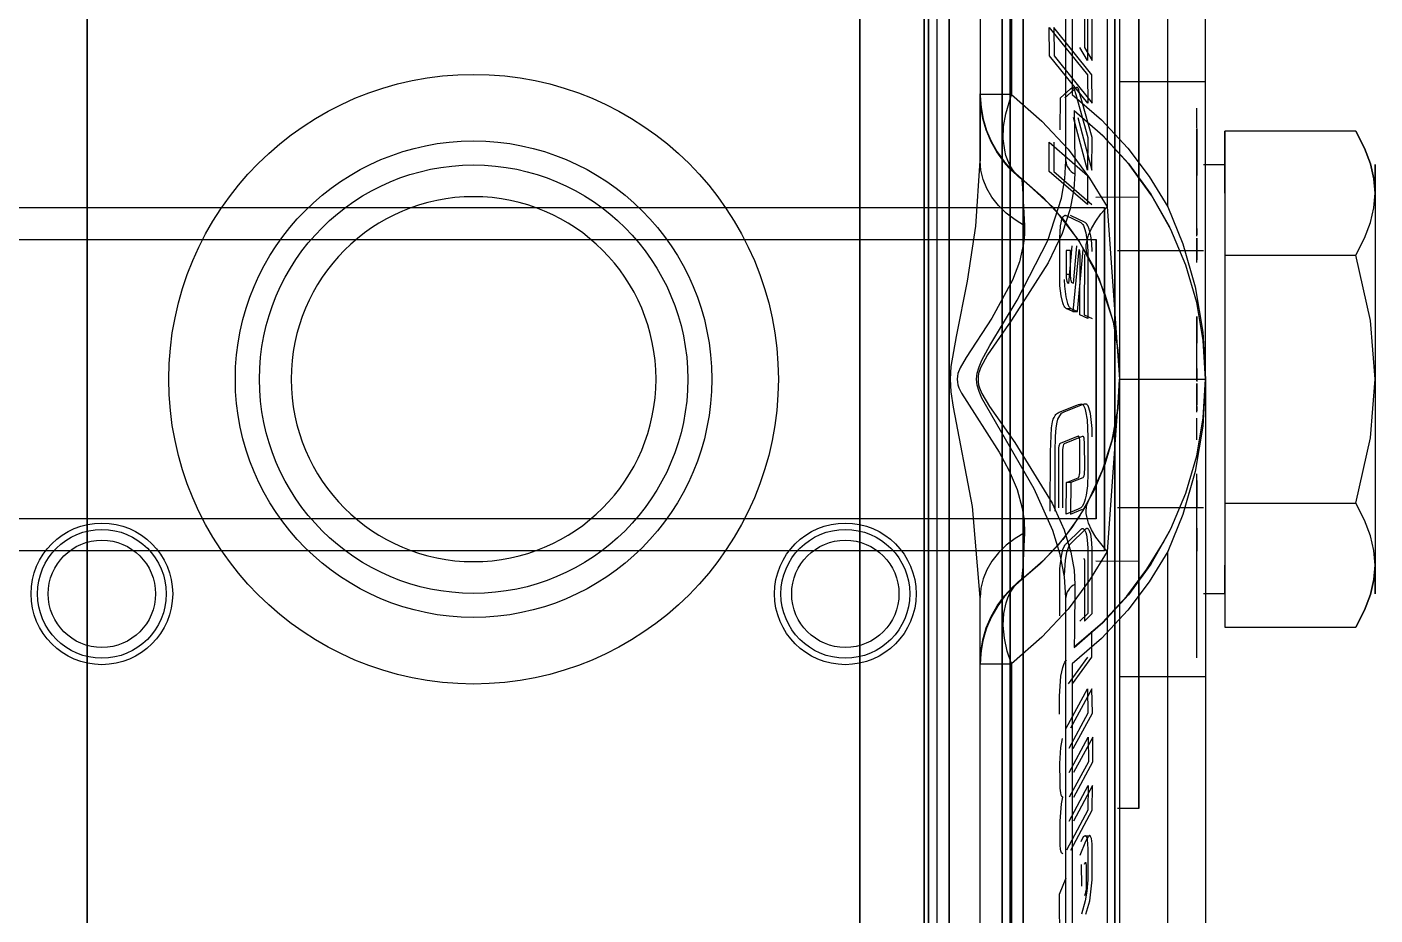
# Model space of a CAD drawing. Header units: millimetres. Extents: x 10366 to 13995, y 24552 to 29685.
# Drawn here: x 13149.36 to 13181.7, y 27314.4 to 27335.7 of the extents above; entities that cross this region are included whole.
import ezdxf

# ---------------------------------------------------------------- set-up
doc = ezdxf.new("R2010")
doc.units = ezdxf.units.MM
doc.header["$LTSCALE"] = 3
doc.layers.add('DomyÅ›lny', color=7, linetype='Continuous')

msp = doc.modelspace()

# ---------------------------------------------------------------- linework, layer by layer
at = {"layer": 'DomyÅ›lny'}
for p, q in [((13171.195, 27311.804), (13171.195, 27342.7)), ((13172.225, 27342.7), (13172.225, 27332.486)), ((13172.979, 27342.7), (13172.979, 27334.079)), ((13174.284, 27332.486), (13174.284, 27342.7)), ((13174.435, 27342.7), (13174.435, 27334.079)), ((13175.27, 27342.7), (13175.27, 27331.388)), ((13175.572, 27342.7), (13175.572, 27327.252)), ((13176.726, 27331.388), (13176.726, 27342.7)), ((13177.631, 27327.252), (13177.631, 27342.7)), ((13174.802, 27334.899), (13174.619, 27335.21)), ((13174.725, 27335.21), (13174.909, 27334.899)), ((13177.631, 27334.387), (13175.572, 27334.387)), ((13177.425, 27333.28), (13177.425, 27333.755)), ((13177.425, 27333.267), (13177.425, 27332.144)), ((13178.095, 27331.712), (13178.095, 27333.198)), ((13181.239, 27333.198), (13178.095, 27333.198)), ((13178.095, 27333.198), (13178.095, 27331.712)), ((13177.425, 27332.107), (13177.425, 27332.822)), ((13177.425, 27332.138), (13177.425, 27332.818)), ((13177.425, 27332.688), (13177.425, 27332.271)), ((13174.801, 27331.439), (13173.885, 27332.235)), ((13173.991, 27332.235), (13174.907, 27331.439)), ((13177.58, 27332.401), (13178.095, 27332.401)), ((13175.004, 27331.615), (13176.035, 27331.629)), ((13178.095, 27331.712), (13178.095, 27330.225)), ((13144.934, 27331.372), (13175.211, 27331.372)), ((13177.425, 27330.682), (13177.425, 27331.347)), ((13177.425, 27330.828), (13177.425, 27331.342)), ((13145.14, 27330.599), (13175.005, 27330.599)), ((13177.425, 27330.633), (13177.425, 27330.114)), ((13177.425, 27330.054), (13177.425, 27330.633)), ((13174.392, 27330.336), (13174.286, 27330.336)), ((13174.607, 27330.349), (13174.594, 27330.365)), ((13175.52, 27330.342), (13177.58, 27330.342)), ((13178.095, 27330.225), (13181.239, 27330.225)), ((13178.095, 27330.225), (13178.095, 27327.252)), ((13174.393, 27329.759), (13174.287, 27329.759)), ((13174.291, 27328.95), (13174.398, 27328.95)), ((13174.452, 27328.873), (13174.291, 27328.95)), ((13174.398, 27328.95), (13174.558, 27328.873)), ((13174.452, 27328.873), (13174.558, 27328.873)), ((13174.805, 27328.704), (13174.618, 27328.794)), ((13174.724, 27328.794), (13174.911, 27328.704)), ((13177.425, 27328.754), (13177.425, 27328.113)), ((13177.425, 27327.906), (13177.425, 27328.754)), ((13177.425, 27327.212), (13177.425, 27327.579)), ((13175.572, 27327.252), (13175.572, 27311.804)), ((13175.572, 27327.252), (13177.631, 27327.252)), ((13177.425, 27327.408), (13177.425, 27327.198)), ((13177.631, 27327.252), (13177.631, 27311.804)), ((13178.095, 27327.252), (13178.095, 27324.279)), ((13177.425, 27327.148), (13177.425, 27326.635)), ((13177.425, 27326.635), (13177.425, 27327.148)), ((13177.425, 27326.635), (13177.425, 27327.148)), ((13177.425, 27325.801), (13177.425, 27326.314)), ((13177.425, 27323.656), (13177.425, 27324.98)), ((13174.295, 27324.77), (13174.579, 27324.885)), ((13174.401, 27324.77), (13174.295, 27324.77)), ((13174.685, 27324.885), (13174.401, 27324.77)), ((13177.425, 27324.818), (13177.425, 27324.165)), ((13177.58, 27324.163), (13175.52, 27324.163)), ((13178.095, 27324.279), (13178.095, 27322.793)), ((13178.095, 27324.279), (13181.239, 27324.279)), ((13175.005, 27323.905), (13145.14, 27323.905)), ((13177.425, 27323.1), (13177.425, 27323.815)), ((13177.425, 27323.13), (13177.425, 27323.811)), ((13177.425, 27323.681), (13177.425, 27323.264)), ((13175.211, 27323.133), (13144.934, 27323.133)), ((13175.27, 27323.117), (13175.27, 27311.804)), ((13176.726, 27311.804), (13176.726, 27323.117)), ((13176.036, 27322.875), (13175.004, 27322.89)), ((13177.425, 27320.783), (13177.425, 27322.913)), ((13178.095, 27322.793), (13178.095, 27321.306)), ((13178.095, 27322.793), (13178.095, 27321.306)), ((13178.095, 27322.103), (13177.58, 27322.103)), ((13172.225, 27311.804), (13172.225, 27322.019)), ((13174.284, 27311.804), (13174.284, 27322.019)), ((13174.805, 27321.628), (13174.618, 27321.447)), ((13174.725, 27321.447), (13174.911, 27321.628)), ((13178.095, 27321.306), (13181.239, 27321.306)), ((13174.802, 27320.58), (13174.335, 27319.941)), ((13174.441, 27319.941), (13174.908, 27320.58)), ((13172.979, 27320.425), (13172.979, 27311.804)), ((13174.435, 27320.425), (13174.435, 27311.804)), ((13175.572, 27320.117), (13177.631, 27320.117)), ((13174.821, 27318.074), (13174.364, 27317.225)), ((13174.47, 27317.225), (13174.928, 27318.074)), ((13176.035, 27316.954), (13175.52, 27316.954)), ((13174.747, 27316.302), (13174.853, 27316.302)), ((13174.753, 27316.159), (13174.617, 27315.83)), ((13174.129, 27314.902), (13174.29, 27315.291))]:
    msp.add_line(p, q, dxfattribs=at)
for points in [[(13150.804, 27327.252, 0), (13150.804, 27364.449, 0)], [(13169.341, 27327.252, 0), (13169.341, 27364.449, 0)], [(13172.945, 27327.252, 0), (13172.945, 27294.968, 0), (13172.945, 27327.252, 0), (13172.945, 27359.536, 0)], [(13172.945, 27327.252, 0), (13172.945, 27355.494, 0), (13172.945, 27327.252, 0), (13172.945, 27299.01, 0)], [(13170.886, 27327.252, 0), (13170.886, 27300.682, 0), (13170.886, 27327.252, 0), (13170.886, 27353.823, 0)], [(13170.983, 27327.252, 0), (13170.983, 27353.926, 0)], [(13170.983, 27327.252, 0), (13170.983, 27353.926, 0), (13170.983, 27327.252, 0), (13170.983, 27300.579, 0)], [(13171.482, 27327.252, 0), (13171.482, 27353.952, 0)], [(13171.482, 27327.252, 0), (13171.482, 27300.553, 0), (13171.482, 27327.252, 0), (13171.482, 27353.952, 0)], [(13170.886, 27327.252, 0), (13170.886, 27353.101, 0), (13170.886, 27327.252, 0), (13170.886, 27301.403, 0)], [(13172.757, 27327.252, 0), (13172.757, 27352.999, 0), (13172.757, 27327.252, 0), (13172.757, 27301.506, 0)], [(13173.256, 27327.252, 0), (13173.256, 27301.894, 0), (13173.256, 27327.252, 0), (13173.256, 27352.611, 0)], [(13175.456, 27327.252, 0), (13175.456, 27343.98, 0), (13175.456, 27327.252, 0), (13175.456, 27310.524, 0)], [(13176.035, 27327.252, 0), (13176.035, 27316.954, 0), (13176.035, 27327.252, 0), (13176.035, 27337.551, 0)], [(13178.095, 27331.712, 0), (13178.095, 27332.401, 0)], [(13181.699, 27331.712, 0), (13181.699, 27332.401, 0)], [(13175.211, 27323.133, 0), (13175.211, 27323.133, 0), (13175.211, 27323.133, 0), (13175.211, 27323.133, 0), (13175.211, 27323.133, 0), (13175.211, 27323.133, 0), (13175.211, 27323.133, 0), (13175.211, 27323.133, 0), (13175.211, 27323.133, 0), (13175.211, 27323.133, 0), (13175.211, 27323.135, 0), (13175.211, 27323.14, 0), (13175.211, 27323.162, 0), (13175.211, 27323.253, 0), (13175.211, 27323.641, 0), (13175.211, 27330.749, 0), (13175.211, 27331.353, 0), (13175.211, 27331.368, 0), (13175.211, 27331.371, 0), (13175.211, 27331.372, 0), (13175.211, 27331.372, 0), (13175.211, 27331.372, 0), (13175.211, 27331.372, 0), (13175.211, 27331.372, 0), (13175.211, 27331.372, 0), (13175.211, 27331.372, 0), (13175.211, 27331.372, 0), (13175.211, 27331.372, 0), (13175.211, 27331.372, 0), (13175.211, 27331.372, 0), (13175.211, 27331.372, 0), (13175.211, 27331.371, 0), (13175.211, 27331.37, 0), (13175.211, 27331.365, 0), (13175.211, 27331.343, 0), (13175.211, 27331.251, 0), (13175.211, 27330.864, 0)], [(13175.005, 27327.252, 0), (13175.005, 27330.599, 0), (13175.005, 27327.252, 0), (13175.005, 27323.905, 0)], [(13175.005, 27327.252, 0), (13175.005, 27330.599, 0)], [(13150.804, 27327.252, 0), (13150.804, 27290.056, 0)], [(13169.341, 27327.252, 0), (13169.341, 27290.056, 0)], [(13170.983, 27327.252, 0), (13170.983, 27300.579, 0)], [(13171.482, 27327.252, 0), (13171.482, 27300.553, 0)], [(13175.005, 27327.252, 0), (13175.005, 27323.905, 0)], [(13178.095, 27322.793, 0), (13178.095, 27322.103, 0)], [(13181.699, 27322.793, 0), (13181.699, 27322.103, 0)]]:
    msp.add_polyline3d(points, close=True, dxfattribs=at)
for points in [[(13174.728, 27336.016, 0), (13174.725, 27335.21, 0)], [(13174.804, 27335.968, 0), (13174.802, 27334.899, 0)], [(13174.909, 27334.899, 0), (13174.911, 27335.968, 0)], [(13173.884, 27335.688, 0), (13174.798, 27334.553, 0)], [(13173.891, 27335.007, 0), (13173.884, 27335.688, 0)], [(13174.905, 27334.553, 0), (13173.99, 27335.688, 0)], [(13173.99, 27335.688, 0), (13173.997, 27335.007, 0)], [(13174.807, 27333.872, 0), (13173.891, 27335.007, 0)], [(13173.997, 27335.007, 0), (13174.913, 27333.872, 0)], [(13174.798, 27334.553, 0), (13174.807, 27333.872, 0)], [(13174.913, 27333.872, 0), (13174.905, 27334.553, 0)], [(13173.218, 27332.067, 0), (13173.002, 27332.255, 0), (13172.805, 27332.47, 0), (13172.632, 27332.709, 0), (13172.486, 27332.968, 0), (13172.371, 27333.242, 0), (13172.289, 27333.526, 0), (13172.24, 27333.814, 0), (13172.225, 27334.099, 0)], [(13172.225, 27332.486, 0), (13172.225, 27333.702, 0), (13172.225, 27334.015, 0), (13172.225, 27334.08, 0), (13172.225, 27334.095, 0), (13172.225, 27334.098, 0), (13172.225, 27334.099, 0), (13172.225, 27334.099, 0), (13172.225, 27334.099, 0), (13172.225, 27334.099, 0), (13172.225, 27334.099, 0), (13172.225, 27334.099, 0), (13172.225, 27334.099, 0), (13172.225, 27334.099, 0), (13172.225, 27334.099, 0), (13172.225, 27334.099, 0), (13172.225, 27334.099, 0), (13172.225, 27334.099, 0), (13172.225, 27334.099, 0), (13172.225, 27334.099, 0), (13172.225, 27334.099, 0), (13172.225, 27334.099, 0), (13172.225, 27334.099, 0), (13172.225, 27334.099, 0), (13172.225, 27334.099, 0), (13172.225, 27334.099, 0), (13172.225, 27334.099, 0), (13172.225, 27334.099, 0), (13172.225, 27334.099, 0), (13172.225, 27334.099, 0), (13172.225, 27334.099, 0), (13172.225, 27334.099, 0), (13172.225, 27334.099, 0), (13172.225, 27334.099, 0), (13172.225, 27334.099, 0)], [(13172.979, 27334.079, 0), (13172.225, 27334.079, 0)], [(13173.222, 27332.044, 0), (13172.97, 27332.268, 0), (13172.808, 27332.447, 0), (13172.624, 27332.702, 0), (13172.487, 27332.946, 0), (13172.369, 27333.23, 0), (13172.289, 27333.505, 0), (13172.24, 27333.798, 0), (13172.225, 27334.079, 0)], [(13172.225, 27334.048, 0), (13172.246, 27333.766, 0), (13172.298, 27333.488, 0), (13172.38, 27333.219, 0), (13172.491, 27332.958, 0), (13172.634, 27332.706, 0), (13172.805, 27332.471, 0), (13172.999, 27332.258, 0), (13173.218, 27332.067, 0)], [(13173.222, 27332.044, 0), (13173.141, 27332.114, 0), (13173.066, 27332.195, 0), (13172.998, 27332.285, 0), (13172.938, 27332.386, 0), (13172.887, 27332.496, 0), (13172.845, 27332.615, 0), (13172.814, 27332.742, 0), (13172.781, 27333.018, 0), (13172.789, 27333.313, 0), (13172.838, 27333.62, 0), (13172.979, 27334.079, 0)], [(13172.979, 27334.079, 0), (13173.709, 27333.444, 0), (13174.334, 27332.768, 0), (13174.852, 27332.075, 0), (13175.27, 27331.388, 0)], [(13174.149, 27333.997, 0), (13174.393, 27334.215, 0), (13174.425, 27334.24, 0), (13174.439, 27334.25, 0), (13174.441, 27334.251, 0), (13174.442, 27334.251, 0), (13174.443, 27334.252, 0), (13174.444, 27334.252, 0), (13174.446, 27334.252, 0), (13174.447, 27334.252, 0), (13174.449, 27334.251, 0), (13174.45, 27334.251, 0), (13174.452, 27334.25, 0), (13174.454, 27334.249, 0), (13174.456, 27334.247, 0), (13174.46, 27334.243, 0), (13174.465, 27334.237, 0), (13174.47, 27334.229, 0), (13174.478, 27334.211, 0), (13174.518, 27334.08, 0), (13174.808, 27333.047, 0)], [(13174.915, 27333.047, 0), (13174.668, 27333.928, 0), (13174.604, 27334.147, 0), (13174.589, 27334.198, 0), (13174.577, 27334.227, 0), (13174.569, 27334.24, 0), (13174.565, 27334.244, 0), (13174.562, 27334.247, 0), (13174.559, 27334.25, 0), (13174.558, 27334.25, 0), (13174.556, 27334.251, 0), (13174.555, 27334.251, 0), (13174.554, 27334.252, 0), (13174.553, 27334.252, 0), (13174.552, 27334.252, 0), (13174.55, 27334.252, 0), (13174.549, 27334.252, 0), (13174.548, 27334.251, 0), (13174.546, 27334.25, 0), (13174.544, 27334.249, 0), (13174.54, 27334.246, 0), (13174.255, 27333.997, 0)], [(13174.284, 27332.486, 0), (13174.284, 27333.703, 0), (13174.284, 27334.001, 0), (13174.284, 27334.075, 0), (13174.284, 27334.093, 0), (13174.284, 27334.098, 0), (13174.284, 27334.099, 0), (13174.284, 27334.099, 0), (13174.284, 27334.099, 0), (13174.284, 27334.099, 0), (13174.284, 27334.099, 0), (13174.284, 27334.099, 0), (13174.284, 27334.099, 0), (13174.284, 27334.099, 0), (13174.284, 27334.099, 0), (13174.284, 27334.099, 0), (13174.284, 27334.099, 0), (13174.284, 27334.099, 0), (13174.284, 27334.099, 0), (13174.284, 27334.099, 0), (13174.284, 27334.099, 0), (13174.284, 27334.099, 0), (13174.284, 27334.099, 0), (13174.284, 27334.099, 0)], [(13174.435, 27334.079, 0), (13175.138, 27333.471, 0), (13175.771, 27332.791, 0), (13176.283, 27332.113, 0), (13176.726, 27331.388, 0)], [(13174.144, 27333.231, 0), (13174.149, 27333.997, 0)], [(13174.801, 27332.263, 0), (13174.463, 27333.528, 0)], [(13174.483, 27320.812, 0), (13175.18, 27321.421, 0), (13175.803, 27322.105, 0), (13176.346, 27322.856, 0), (13176.8, 27323.664, 0), (13177.16, 27324.519, 0), (13177.42, 27325.41, 0), (13177.578, 27326.325, 0), (13177.631, 27327.252, 0), (13177.578, 27328.179, 0), (13177.42, 27329.094, 0), (13177.16, 27329.985, 0), (13176.8, 27330.84, 0), (13176.346, 27331.648, 0), (13175.803, 27332.399, 0), (13175.18, 27333.084, 0), (13174.483, 27333.693, 0)], [(13174.483, 27333.693, 0), (13174.483, 27333.693, 0), (13174.483, 27333.693, 0), (13174.483, 27333.693, 0), (13174.483, 27333.693, 0), (13174.483, 27333.693, 0), (13174.483, 27333.693, 0), (13174.483, 27333.693, 0), (13174.483, 27333.693, 0), (13174.483, 27333.693, 0), (13174.483, 27333.693, 0), (13174.483, 27333.693, 0), (13174.483, 27333.693, 0), (13174.483, 27333.693, 0), (13174.483, 27333.693, 0), (13174.483, 27333.693, 0), (13174.483, 27333.693, 0), (13174.483, 27333.693, 0), (13174.483, 27333.693, 0), (13174.483, 27333.693, 0), (13174.483, 27333.693, 0), (13174.483, 27333.693, 0), (13174.483, 27333.693, 0), (13174.483, 27333.693, 0), (13174.483, 27333.693, 0), (13174.483, 27333.693, 0), (13174.483, 27333.693, 0), (13174.483, 27333.693, 0), (13174.483, 27333.693, 0), (13174.483, 27333.692, 0), (13174.483, 27333.691, 0), (13174.483, 27333.688, 0), (13174.483, 27333.672, 0), (13174.484, 27333.608, 0), (13174.487, 27333.353, 0), (13174.498, 27332.175, 0)], [(13174.483, 27333.693, 0), (13175.167, 27333.096, 0), (13175.781, 27332.426, 0), (13176.317, 27331.693, 0), (13176.768, 27330.904, 0)], [(13174.569, 27333.528, 0), (13174.907, 27332.263, 0)], [(13177.425, 27332.822, 0), (13177.425, 27333.267, 0)], [(13181.239, 27333.198, 0), (13181.449, 27332.79, 0), (13181.591, 27332.414, 0), (13181.672, 27332.058, 0), (13181.699, 27331.712, 0)], [(13181.699, 27331.712, 0), (13181.672, 27332.058, 0), (13181.591, 27332.414, 0), (13181.449, 27332.79, 0), (13181.239, 27333.198, 0)], [(13173.882, 27332.935, 0), (13174.798, 27332.139, 0)], [(13173.885, 27332.235, 0), (13173.882, 27332.935, 0)], [(13173.989, 27332.935, 0), (13173.991, 27332.235, 0)], [(13174.808, 27333.047, 0), (13174.801, 27332.263, 0)], [(13174.907, 27332.263, 0), (13174.915, 27333.047, 0)], [(13172.225, 27322.019, 0), (13172.039, 27324.2, 0), (13171.589, 27326.583, 0), (13171.53, 27326.947, 0), (13171.511, 27327.252, 0), (13171.53, 27327.558, 0), (13171.658, 27328.274, 0), (13171.921, 27329.603, 0), (13172.124, 27330.926, 0), (13172.225, 27332.486, 0)], [(13174.284, 27322.019, 0), (13174.251, 27322.511, 0), (13174.146, 27323.046, 0), (13173.965, 27323.624, 0), (13173.521, 27324.624, 0), (13172.265, 27326.799, 0), (13172.198, 27326.955, 0), (13172.155, 27327.106, 0), (13172.145, 27327.18, 0), (13172.141, 27327.252, 0), (13172.145, 27327.324, 0), (13172.155, 27327.398, 0), (13172.198, 27327.55, 0), (13172.265, 27327.705, 0), (13172.459, 27328.062, 0), (13173.116, 27329.148, 0), (13173.846, 27330.575, 0), (13174.179, 27331.596, 0), (13174.259, 27332.058, 0), (13174.284, 27332.486, 0)], [(13173.292, 27330.934, 0), (13173.062, 27331.074, 0), (13172.851, 27331.235, 0), (13172.664, 27331.416, 0), (13172.507, 27331.615, 0), (13172.383, 27331.825, 0), (13172.294, 27332.044, 0), (13172.242, 27332.266, 0), (13172.225, 27332.486, 0)], [(13174.284, 27332.486, 0), (13174.288, 27332.442, 0), (13174.298, 27332.397, 0), (13174.316, 27332.353, 0), (13174.341, 27332.311, 0), (13174.372, 27332.272, 0), (13174.41, 27332.235, 0), (13174.452, 27332.203, 0), (13174.498, 27332.175, 0)], [(13174.498, 27332.175, 0), (13174.476, 27331.807, 0), (13174.385, 27331.336, 0), (13174.191, 27330.75, 0), (13173.854, 27330.041, 0), (13172.978, 27328.665, 0), (13172.401, 27327.833, 0), (13172.234, 27327.528, 0), (13172.208, 27327.456, 0), (13172.189, 27327.386, 0), (13172.177, 27327.318, 0), (13172.174, 27327.252, 0), (13172.177, 27327.186, 0), (13172.189, 27327.118, 0), (13172.208, 27327.048, 0), (13172.265, 27326.909, 0), (13172.448, 27326.597, 0), (13173.055, 27325.731, 0), (13173.954, 27324.274, 0), (13174.237, 27323.636, 0), (13174.402, 27323.104, 0), (13174.479, 27322.671, 0), (13174.498, 27322.33, 0)], [(13174.798, 27332.139, 0), (13174.801, 27331.439, 0)], [(13177.425, 27332.271, 0), (13177.425, 27332.138, 0)], [(13177.425, 27331.662, 0), (13177.425, 27331.663, 0), (13177.425, 27331.664, 0), (13177.425, 27331.67, 0), (13177.425, 27331.695, 0), (13177.425, 27331.792, 0), (13177.425, 27332.107, 0)], [(13173.218, 27332.067, 0), (13173.218, 27332.067, 0), (13173.218, 27332.067, 0), (13173.218, 27332.067, 0), (13173.218, 27332.067, 0), (13173.218, 27332.067, 0), (13173.218, 27332.067, 0), (13173.218, 27332.067, 0), (13173.218, 27332.067, 0), (13173.218, 27332.067, 0), (13173.218, 27332.067, 0), (13173.218, 27332.067, 0), (13173.218, 27332.067, 0), (13173.218, 27332.067, 0), (13173.218, 27332.067, 0), (13173.218, 27332.067, 0), (13173.218, 27332.067, 0), (13173.218, 27332.067, 0), (13173.218, 27332.067, 0), (13173.218, 27332.067, 0), (13173.218, 27332.067, 0), (13173.218, 27332.067, 0), (13173.218, 27332.067, 0), (13173.218, 27332.067, 0), (13173.218, 27332.067, 0), (13173.218, 27332.067, 0), (13173.218, 27332.066, 0), (13173.219, 27332.062, 0), (13173.224, 27332.023, 0), (13173.241, 27331.833, 0), (13173.292, 27330.934, 0)], [(13173.218, 27332.067, 0), (13173.739, 27331.612, 0), (13174.205, 27331.101, 0), (13174.61, 27330.539, 0), (13174.95, 27329.935, 0), (13175.219, 27329.295, 0), (13175.414, 27328.629, 0), (13175.532, 27327.945, 0), (13175.571, 27327.252, 0), (13175.532, 27326.559, 0), (13175.414, 27325.875, 0), (13175.219, 27325.209, 0), (13174.95, 27324.57, 0), (13174.61, 27323.965, 0), (13174.205, 27323.404, 0), (13173.739, 27322.892, 0), (13173.218, 27322.437, 0)], [(13173.218, 27332.067, 0), (13173.967, 27331.376, 0), (13174.591, 27330.57, 0), (13175.071, 27329.671, 0), (13175.396, 27328.705, 0)], [(13177.425, 27331.347, 0), (13177.425, 27331.791, 0)], [(13178.095, 27331.712, 0), (13178.095, 27327.252, 0)], [(13181.239, 27330.225, 0), (13181.449, 27330.633, 0), (13181.591, 27331.009, 0), (13181.672, 27331.365, 0), (13181.699, 27331.712, 0)], [(13181.699, 27331.712, 0), (13181.699, 27327.252, 0)], [(13174.134, 27330.636, 0), (13174.151, 27330.93, 0), (13174.165, 27331.006, 0), (13174.188, 27331.087, 0), (13174.199, 27331.117, 0), (13174.21, 27331.138, 0), (13174.22, 27331.154, 0), (13174.229, 27331.165, 0), (13174.238, 27331.173, 0), (13174.245, 27331.178, 0), (13174.249, 27331.18, 0), (13174.253, 27331.182, 0), (13174.256, 27331.182, 0), (13174.259, 27331.183, 0), (13174.263, 27331.183, 0), (13174.266, 27331.183, 0), (13174.272, 27331.182, 0), (13174.285, 27331.177, 0)], [(13174.285, 27331.177, 0), (13174.64, 27331.008, 0)], [(13174.746, 27331.008, 0), (13174.392, 27331.177, 0)], [(13174.831, 27330.154, 0), (13174.805, 27330.209, 0), (13174.786, 27330.269, 0), (13174.774, 27330.332, 0), (13174.769, 27330.4, 0), (13174.771, 27330.471, 0), (13174.781, 27330.545, 0), (13174.824, 27330.703, 0), (13174.896, 27330.869, 0), (13174.997, 27331.041, 0), (13175.123, 27331.215, 0), (13175.27, 27331.388, 0)], [(13175.27, 27331.388, 0), (13175.572, 27327.252, 0)], [(13176.726, 27331.388, 0), (13177.086, 27330.502, 0), (13177.383, 27329.47, 0), (13177.568, 27328.382, 0), (13177.631, 27327.252, 0)], [(13173.292, 27330.934, 0), (13173.289, 27330.722, 0), (13173.267, 27330.507, 0), (13173.166, 27330.069, 0), (13172.999, 27329.623, 0), (13172.508, 27328.713, 0), (13171.888, 27327.773, 0), (13171.746, 27327.524, 0), (13171.693, 27327.391, 0), (13171.678, 27327.322, 0), (13171.673, 27327.252, 0), (13171.678, 27327.182, 0), (13171.693, 27327.113, 0), (13171.717, 27327.046, 0), (13171.778, 27326.917, 0), (13172.086, 27326.432, 0), (13172.681, 27325.505, 0), (13172.922, 27325.051, 0), (13173.11, 27324.602, 0), (13173.237, 27324.161, 0), (13173.283, 27323.863, 0), (13173.292, 27323.57, 0)], [(13174.64, 27331.008, 0), (13174.648, 27331.003, 0), (13174.659, 27330.995, 0), (13174.671, 27330.982, 0), (13174.685, 27330.963, 0), (13174.701, 27330.935, 0), (13174.728, 27330.867, 0), (13174.758, 27330.761, 0), (13174.794, 27330.544, 0), (13174.807, 27330.314, 0)], [(13174.913, 27330.314, 0), (13174.903, 27330.515, 0), (13174.879, 27330.691, 0), (13174.84, 27330.851, 0), (13174.816, 27330.916, 0), (13174.801, 27330.946, 0), (13174.787, 27330.969, 0), (13174.775, 27330.985, 0), (13174.763, 27330.996, 0), (13174.754, 27331.003, 0), (13174.746, 27331.008, 0)], [(13177.425, 27330.865, 0), (13177.425, 27330.712, 0)], [(13174.137, 27329.643, 0), (13174.134, 27330.636, 0)], [(13174.286, 27330.336, 0), (13174.287, 27329.759, 0)], [(13174.35, 27329.547, 0), (13174.429, 27330.453, 0)], [(13174.393, 27329.759, 0), (13174.392, 27330.336, 0)], [(13174.594, 27330.365, 0), (13174.452, 27328.873, 0)], [(13174.536, 27330.453, 0), (13174.456, 27329.547, 0)], [(13174.558, 27328.873, 0), (13174.7, 27330.365, 0)], [(13174.621, 27330.239, 0), (13174.619, 27330.298, 0), (13174.615, 27330.33, 0), (13174.613, 27330.336, 0), (13174.611, 27330.341, 0), (13174.607, 27330.349, 0)], [(13174.618, 27328.794, 0), (13174.621, 27330.239, 0)], [(13174.728, 27330.239, 0), (13174.724, 27328.794, 0)], [(13174.807, 27330.314, 0), (13174.805, 27328.704, 0)], [(13181.699, 27327.252, 0), (13181.591, 27328.657, 0), (13181.239, 27330.225, 0)], [(13174.291, 27328.95, 0), (13174.283, 27328.955, 0), (13174.271, 27328.964, 0), (13174.258, 27328.978, 0), (13174.243, 27329, 0), (13174.228, 27329.032, 0), (13174.209, 27329.081, 0), (13174.167, 27329.253, 0), (13174.14, 27329.493, 0), (13174.137, 27329.643, 0)], [(13174.243, 27329.643, 0), (13174.247, 27329.485, 0), (13174.278, 27329.23, 0), (13174.319, 27329.071, 0), (13174.336, 27329.027, 0), (13174.351, 27328.997, 0), (13174.366, 27328.977, 0), (13174.378, 27328.963, 0), (13174.389, 27328.955, 0), (13174.398, 27328.95, 0)], [(13174.287, 27329.759, 0), (13174.29, 27329.682, 0), (13174.294, 27329.644, 0), (13174.301, 27329.606, 0), (13174.31, 27329.582, 0), (13174.314, 27329.575, 0), (13174.317, 27329.569, 0), (13174.321, 27329.564, 0), (13174.325, 27329.56, 0), (13174.329, 27329.557, 0), (13174.334, 27329.555, 0)], [(13174.44, 27329.555, 0), (13174.431, 27329.56, 0), (13174.427, 27329.565, 0), (13174.423, 27329.57, 0), (13174.419, 27329.576, 0), (13174.413, 27329.591, 0), (13174.405, 27329.615, 0), (13174.399, 27329.651, 0), (13174.393, 27329.759, 0)], [(13177.425, 27327.469, 0), (13177.425, 27327.469, 0), (13177.425, 27327.47, 0), (13177.425, 27327.477, 0), (13177.425, 27327.501, 0), (13177.425, 27327.597, 0), (13177.425, 27327.906, 0)], [(13174.831, 27324.35, 0), (13175.163, 27325.067, 0), (13175.392, 27325.791, 0), (13175.527, 27326.521, 0), (13175.572, 27327.252, 0)], [(13175.572, 27327.252, 0), (13175.27, 27323.117, 0)], [(13177.631, 27327.252, 0), (13177.568, 27326.123, 0), (13177.383, 27325.035, 0), (13177.087, 27324.003, 0), (13176.726, 27323.117, 0)], [(13177.425, 27327.506, 0), (13177.425, 27327.408, 0)], [(13178.095, 27327.252, 0), (13178.095, 27322.793, 0)], [(13181.239, 27324.279, 0), (13181.591, 27325.847, 0), (13181.699, 27327.252, 0)], [(13181.699, 27327.252, 0), (13181.699, 27322.793, 0)], [(13174.123, 27326.461, 0), (13174.544, 27326.631, 0)], [(13174.651, 27326.631, 0), (13174.229, 27326.461, 0)], [(13174.544, 27326.631, 0), (13174.584, 27326.645, 0), (13174.622, 27326.655, 0), (13174.641, 27326.657, 0), (13174.657, 27326.656, 0), (13174.664, 27326.655, 0), (13174.67, 27326.653, 0), (13174.675, 27326.65, 0), (13174.679, 27326.647, 0), (13174.684, 27326.644, 0), (13174.693, 27326.634, 0), (13174.702, 27326.621, 0), (13174.712, 27326.604, 0), (13174.734, 27326.554, 0), (13174.756, 27326.484, 0), (13174.792, 27326.278, 0), (13174.81, 27325.867, 0)], [(13174.916, 27325.867, 0), (13174.912, 27326.065, 0), (13174.876, 27326.426, 0), (13174.835, 27326.568, 0), (13174.814, 27326.612, 0), (13174.804, 27326.628, 0), (13174.794, 27326.64, 0), (13174.789, 27326.644, 0), (13174.784, 27326.648, 0), (13174.779, 27326.651, 0), (13174.773, 27326.654, 0), (13174.766, 27326.656, 0), (13174.758, 27326.656, 0), (13174.737, 27326.656, 0), (13174.717, 27326.653, 0), (13174.696, 27326.647, 0), (13174.651, 27326.631, 0)], [(13177.425, 27326.464, 0), (13177.425, 27326.839, 0)], [(13177.425, 27326.598, 0), (13177.425, 27326.596, 0), (13177.425, 27326.592, 0), (13177.425, 27326.571, 0), (13177.425, 27326.496, 0)], [(13173.911, 27325.509, 0), (13173.934, 27326.085, 0), (13173.959, 27326.226, 0), (13173.979, 27326.292, 0), (13173.999, 27326.336, 0), (13174.024, 27326.379, 0), (13174.041, 27326.401, 0), (13174.06, 27326.42, 0), (13174.078, 27326.435, 0), (13174.095, 27326.446, 0), (13174.123, 27326.461, 0)], [(13174.229, 27326.461, 0), (13174.201, 27326.446, 0), (13174.183, 27326.434, 0), (13174.164, 27326.418, 0), (13174.145, 27326.398, 0), (13174.128, 27326.376, 0), (13174.103, 27326.333, 0), (13174.084, 27326.289, 0), (13174.065, 27326.224, 0), (13174.04, 27326.084, 0), (13174.023, 27325.877, 0), (13174.017, 27325.509, 0)], [(13174.141, 27325.71, 0), (13174.132, 27325.698, 0), (13174.126, 27325.689, 0), (13174.119, 27325.669, 0), (13174.112, 27325.642, 0), (13174.107, 27325.605, 0), (13174.105, 27325.558, 0)], [(13174.574, 27325.884, 0), (13174.141, 27325.71, 0)], [(13174.211, 27325.558, 0), (13174.214, 27325.611, 0), (13174.221, 27325.651, 0), (13174.23, 27325.682, 0), (13174.234, 27325.691, 0), (13174.239, 27325.699, 0), (13174.243, 27325.705, 0), (13174.247, 27325.71, 0)], [(13174.247, 27325.71, 0), (13174.68, 27325.884, 0)], [(13174.618, 27325.708, 0), (13174.614, 27325.781, 0), (13174.605, 27325.846, 0), (13174.599, 27325.866, 0), (13174.595, 27325.873, 0), (13174.593, 27325.876, 0), (13174.591, 27325.879, 0), (13174.589, 27325.881, 0), (13174.587, 27325.883, 0), (13174.584, 27325.884, 0), (13174.583, 27325.884, 0), (13174.582, 27325.885, 0), (13174.58, 27325.885, 0), (13174.578, 27325.885, 0), (13174.574, 27325.884, 0)], [(13174.619, 27325.14, 0), (13174.618, 27325.708, 0)], [(13174.68, 27325.884, 0), (13174.684, 27325.885, 0), (13174.686, 27325.885, 0), (13174.688, 27325.885, 0), (13174.69, 27325.884, 0), (13174.692, 27325.884, 0), (13174.693, 27325.883, 0), (13174.695, 27325.881, 0), (13174.697, 27325.879, 0), (13174.699, 27325.877, 0), (13174.703, 27325.871, 0), (13174.706, 27325.864, 0), (13174.709, 27325.854, 0), (13174.715, 27325.826, 0), (13174.724, 27325.708, 0)], [(13174.724, 27325.708, 0), (13174.725, 27325.14, 0)], [(13174.81, 27325.867, 0), (13174.812, 27324.998, 0)], [(13173.909, 27324.084, 0), (13173.911, 27325.509, 0)], [(13174.017, 27325.509, 0), (13174.015, 27324.084, 0)], [(13174.105, 27325.558, 0), (13174.102, 27324.162, 0)], [(13174.209, 27324.162, 0), (13174.211, 27325.558, 0)], [(13174.812, 27324.998, 0), (13174.8, 27324.691, 0), (13174.768, 27324.467, 0), (13174.745, 27324.37, 0), (13174.729, 27324.319, 0), (13174.702, 27324.256, 0), (13174.671, 27324.201, 0), (13174.655, 27324.182, 0), (13174.64, 27324.167, 0), (13174.625, 27324.156, 0), (13174.61, 27324.146, 0), (13174.577, 27324.131, 0)], [(13174.579, 27324.885, 0), (13174.583, 27324.889, 0), (13174.587, 27324.894, 0), (13174.591, 27324.902, 0), (13174.599, 27324.923, 0), (13174.607, 27324.956, 0), (13174.614, 27325.01, 0), (13174.619, 27325.14, 0)], [(13174.725, 27325.14, 0), (13174.717, 27324.977, 0), (13174.709, 27324.935, 0), (13174.701, 27324.91, 0), (13174.697, 27324.901, 0), (13174.693, 27324.894, 0), (13174.689, 27324.889, 0), (13174.685, 27324.885, 0)], [(13174.289, 27324.015, 0), (13174.295, 27324.77, 0)], [(13174.401, 27324.77, 0), (13174.395, 27324.015, 0)], [(13175.27, 27323.117, 0), (13174.997, 27323.464, 0), (13174.896, 27323.636, 0), (13174.824, 27323.802, 0), (13174.781, 27323.959, 0), (13174.771, 27324.034, 0), (13174.769, 27324.105, 0), (13174.774, 27324.172, 0), (13174.786, 27324.236, 0), (13174.805, 27324.295, 0), (13174.831, 27324.35, 0)], [(13174.745, 27324.186, 0), (13174.428, 27323.696, 0), (13174.066, 27323.239, 0), (13173.661, 27322.817, 0), (13173.218, 27322.437, 0)], [(13174.577, 27324.131, 0), (13174.289, 27324.015, 0)], [(13174.395, 27324.015, 0), (13174.683, 27324.131, 0)], [(13181.699, 27322.793, 0), (13181.672, 27323.139, 0), (13181.591, 27323.495, 0), (13181.449, 27323.871, 0), (13181.239, 27324.279, 0)], [(13174.64, 27323.649, 0), (13174.654, 27323.661, 0), (13174.664, 27323.666, 0), (13174.67, 27323.668, 0), (13174.676, 27323.67, 0), (13174.682, 27323.67, 0), (13174.685, 27323.67, 0), (13174.689, 27323.67, 0), (13174.692, 27323.669, 0), (13174.695, 27323.668, 0), (13174.699, 27323.666, 0), (13174.706, 27323.662, 0), (13174.713, 27323.656, 0), (13174.721, 27323.647, 0), (13174.73, 27323.635, 0), (13174.739, 27323.619, 0), (13174.757, 27323.575, 0), (13174.774, 27323.521, 0), (13174.795, 27323.399, 0), (13174.807, 27323.201, 0)], [(13174.913, 27323.201, 0), (13174.9, 27323.413, 0), (13174.877, 27323.534, 0), (13174.859, 27323.587, 0), (13174.841, 27323.627, 0), (13174.832, 27323.641, 0), (13174.824, 27323.651, 0), (13174.816, 27323.659, 0), (13174.809, 27323.664, 0), (13174.802, 27323.668, 0), (13174.798, 27323.669, 0), (13174.795, 27323.669, 0), (13174.792, 27323.67, 0), (13174.785, 27323.67, 0), (13174.779, 27323.669, 0), (13174.773, 27323.667, 0), (13174.768, 27323.665, 0), (13174.758, 27323.659, 0), (13174.746, 27323.649, 0)], [(13173.292, 27323.57, 0), (13173.062, 27323.431, 0), (13172.851, 27323.269, 0), (13172.664, 27323.088, 0), (13172.507, 27322.89, 0), (13172.383, 27322.679, 0), (13172.294, 27322.461, 0), (13172.242, 27322.239, 0), (13172.225, 27322.019, 0)], [(13173.292, 27323.57, 0), (13173.246, 27322.739, 0), (13173.228, 27322.515, 0), (13173.221, 27322.457, 0), (13173.219, 27322.442, 0), (13173.218, 27322.438, 0), (13173.218, 27322.437, 0), (13173.218, 27322.437, 0), (13173.218, 27322.437, 0), (13173.218, 27322.437, 0), (13173.218, 27322.437, 0), (13173.218, 27322.437, 0), (13173.218, 27322.437, 0), (13173.218, 27322.437, 0), (13173.218, 27322.437, 0), (13173.218, 27322.437, 0), (13173.218, 27322.437, 0), (13173.218, 27322.437, 0), (13173.218, 27322.437, 0), (13173.218, 27322.437, 0), (13173.218, 27322.437, 0), (13173.218, 27322.437, 0), (13173.218, 27322.437, 0), (13173.218, 27322.437, 0), (13173.218, 27322.437, 0), (13173.218, 27322.437, 0), (13173.218, 27322.437, 0), (13173.218, 27322.437, 0), (13173.218, 27322.437, 0), (13173.218, 27322.437, 0), (13173.218, 27322.437, 0)], [(13174.285, 27323.305, 0), (13174.64, 27323.649, 0)], [(13174.746, 27323.649, 0), (13174.391, 27323.305, 0)], [(13176.771, 27323.606, 0), (13176.32, 27322.816, 0), (13175.783, 27322.081, 0), (13175.168, 27321.41, 0), (13174.483, 27320.812, 0)], [(13174.484, 27320.832, 0), (13175.158, 27321.418, 0), (13175.743, 27322.048, 0), (13176.228, 27322.692, 0), (13176.638, 27323.363, 0)], [(13175.27, 27323.117, 0), (13174.852, 27322.429, 0), (13174.334, 27321.736, 0), (13173.709, 27321.061, 0), (13172.979, 27320.425, 0)], [(13174.134, 27322.548, 0), (13174.138, 27322.713, 0), (13174.173, 27323.007, 0), (13174.212, 27323.164, 0), (13174.242, 27323.24, 0), (13174.253, 27323.263, 0), (13174.264, 27323.28, 0), (13174.275, 27323.293, 0), (13174.285, 27323.305, 0)], [(13174.391, 27323.305, 0), (13174.37, 27323.28, 0), (13174.359, 27323.263, 0), (13174.334, 27323.207, 0), (13174.299, 27323.095, 0), (13174.263, 27322.908, 0), (13174.24, 27322.548, 0)], [(13176.726, 27323.117, 0), (13176.283, 27322.392, 0), (13175.771, 27321.714, 0), (13175.138, 27321.034, 0), (13174.435, 27320.425, 0)], [(13174.807, 27323.201, 0), (13174.805, 27321.628, 0)], [(13174.911, 27321.628, 0), (13174.913, 27323.201, 0)], [(13177.425, 27323.264, 0), (13177.425, 27323.13, 0)], [(13177.425, 27322.913, 0), (13177.425, 27323.133, 0)], [(13174.714, 27322.947, 0), (13174.716, 27322.946, 0), (13174.717, 27322.945, 0), (13174.717, 27322.945, 0), (13174.718, 27322.944, 0), (13174.718, 27322.944, 0), (13174.719, 27322.943, 0), (13174.72, 27322.941, 0), (13174.721, 27322.939, 0), (13174.723, 27322.932, 0), (13174.726, 27322.907, 0), (13174.728, 27322.858, 0)], [(13174.728, 27322.858, 0), (13174.725, 27321.447, 0)], [(13178.095, 27322.103, 0), (13178.095, 27322.103, 0), (13178.095, 27322.103, 0), (13178.095, 27322.103, 0), (13178.095, 27322.103, 0), (13178.095, 27322.103, 0), (13178.095, 27322.103, 0), (13178.095, 27322.103, 0), (13178.095, 27322.103, 0), (13178.095, 27322.103, 0), (13178.095, 27322.103, 0), (13178.095, 27322.103, 0), (13178.095, 27322.104, 0), (13178.095, 27322.114, 0), (13178.095, 27322.163, 0), (13178.095, 27322.375, 0), (13178.095, 27322.793, 0)], [(13181.239, 27321.306, 0), (13181.449, 27321.715, 0), (13181.591, 27322.09, 0), (13181.672, 27322.446, 0), (13181.699, 27322.793, 0)], [(13181.699, 27322.793, 0), (13181.672, 27322.446, 0), (13181.591, 27322.09, 0), (13181.449, 27321.715, 0), (13181.239, 27321.306, 0)], [(13172.225, 27320.425, 0), (13172.241, 27320.711, 0), (13172.289, 27320.999, 0), (13172.372, 27321.284, 0), (13172.487, 27321.558, 0), (13172.634, 27321.818, 0), (13172.808, 27322.057, 0), (13173.006, 27322.273, 0), (13173.222, 27322.46, 0)], [(13173.218, 27322.437, 0), (13173.002, 27322.249, 0), (13172.805, 27322.034, 0), (13172.632, 27321.795, 0), (13172.486, 27321.536, 0), (13172.371, 27321.262, 0), (13172.289, 27320.978, 0), (13172.24, 27320.691, 0), (13172.225, 27320.405, 0)], [(13173.218, 27322.437, 0), (13173.003, 27322.25, 0), (13172.813, 27322.044, 0), (13172.646, 27321.818, 0), (13172.503, 27321.569, 0), (13172.387, 27321.303, 0), (13172.301, 27321.027, 0), (13172.247, 27320.742, 0), (13172.225, 27320.457, 0)], [(13172.979, 27320.425, 0), (13172.877, 27320.73, 0), (13172.809, 27321.039, 0), (13172.78, 27321.341, 0), (13172.792, 27321.628, 0), (13172.846, 27321.889, 0), (13172.887, 27322.008, 0), (13172.938, 27322.119, 0), (13172.998, 27322.219, 0), (13173.066, 27322.31, 0), (13173.141, 27322.39, 0), (13173.222, 27322.46, 0)], [(13174.137, 27321.579, 0), (13174.134, 27322.548, 0)], [(13174.498, 27322.329, 0), (13174.452, 27322.301, 0), (13174.41, 27322.269, 0), (13174.372, 27322.233, 0), (13174.341, 27322.193, 0), (13174.316, 27322.151, 0), (13174.298, 27322.107, 0), (13174.288, 27322.063, 0), (13174.284, 27322.019, 0)], [(13174.498, 27322.33, 0), (13174.487, 27321.138, 0), (13174.484, 27320.892, 0), (13174.483, 27320.831, 0), (13174.483, 27320.816, 0), (13174.483, 27320.813, 0), (13174.483, 27320.812, 0), (13174.483, 27320.812, 0), (13174.483, 27320.812, 0), (13174.483, 27320.812, 0), (13174.483, 27320.812, 0), (13174.483, 27320.812, 0), (13174.483, 27320.812, 0), (13174.483, 27320.812, 0), (13174.483, 27320.812, 0), (13174.483, 27320.812, 0), (13174.483, 27320.812, 0), (13174.483, 27320.812, 0), (13174.483, 27320.812, 0), (13174.483, 27320.812, 0), (13174.483, 27320.812, 0), (13174.483, 27320.812, 0), (13174.483, 27320.812, 0), (13174.483, 27320.812, 0), (13174.483, 27320.812, 0), (13174.483, 27320.812, 0), (13174.483, 27320.812, 0), (13174.483, 27320.812, 0), (13174.483, 27320.812, 0), (13174.483, 27320.812, 0), (13174.483, 27320.812, 0), (13174.483, 27320.812, 0), (13174.483, 27320.812, 0)], [(13172.225, 27320.405, 0), (13172.225, 27320.405, 0), (13172.225, 27320.405, 0), (13172.225, 27320.405, 0), (13172.225, 27320.405, 0), (13172.225, 27320.405, 0), (13172.225, 27320.405, 0), (13172.225, 27320.405, 0), (13172.225, 27320.405, 0), (13172.225, 27320.405, 0), (13172.225, 27320.405, 0), (13172.225, 27320.405, 0), (13172.225, 27320.405, 0), (13172.225, 27320.405, 0), (13172.225, 27320.405, 0), (13172.225, 27320.405, 0), (13172.225, 27320.405, 0), (13172.225, 27320.405, 0), (13172.225, 27320.405, 0), (13172.225, 27320.405, 0), (13172.225, 27320.405, 0), (13172.225, 27320.405, 0), (13172.225, 27320.405, 0), (13172.225, 27320.405, 0), (13172.225, 27320.405, 0), (13172.225, 27320.405, 0), (13172.225, 27320.405, 0), (13172.225, 27320.405, 0), (13172.225, 27320.405, 0), (13172.225, 27320.406, 0), (13172.225, 27320.406, 0), (13172.225, 27320.407, 0), (13172.225, 27320.413, 0), (13172.225, 27320.437, 0), (13172.225, 27320.555, 0), (13172.225, 27321.103, 0), (13172.225, 27322.019, 0)], [(13174.284, 27320.405, 0), (13174.284, 27320.405, 0), (13174.284, 27320.405, 0), (13174.284, 27320.405, 0), (13174.284, 27320.405, 0), (13174.284, 27320.405, 0), (13174.284, 27320.405, 0), (13174.284, 27320.405, 0), (13174.284, 27320.405, 0), (13174.284, 27320.405, 0), (13174.284, 27320.405, 0), (13174.284, 27320.405, 0), (13174.284, 27320.405, 0), (13174.284, 27320.405, 0), (13174.284, 27320.406, 0), (13174.284, 27320.406, 0), (13174.284, 27320.408, 0), (13174.284, 27320.416, 0), (13174.284, 27320.448, 0), (13174.284, 27320.791, 0), (13174.284, 27322.019, 0)], [(13174.908, 27320.58, 0), (13174.905, 27321.208, 0)], [(13177.425, 27320.565, 0), (13177.425, 27320.568, 0), (13177.425, 27320.581, 0), (13177.425, 27320.629, 0), (13177.425, 27320.783, 0)], [(13174.127, 27319.647, 0), (13174.159, 27320.128, 0), (13174.206, 27320.333, 0), (13174.233, 27320.406, 0), (13174.26, 27320.462, 0), (13174.298, 27320.523, 0)], [(13172.225, 27320.425, 0), (13172.225, 27320.425, 0), (13172.225, 27320.425, 0), (13172.225, 27320.425, 0), (13172.225, 27320.425, 0), (13172.225, 27320.425, 0), (13172.225, 27320.425, 0), (13172.225, 27320.425, 0), (13172.225, 27320.425, 0), (13172.225, 27320.425, 0), (13172.225, 27320.425, 0), (13172.225, 27320.425, 0), (13172.226, 27320.425, 0), (13172.23, 27320.425, 0), (13172.245, 27320.425, 0), (13172.308, 27320.425, 0), (13172.979, 27320.425, 0)], [(13174.288, 27318.878, 0), (13174.798, 27319.828, 0)], [(13174.905, 27319.828, 0), (13174.394, 27318.878, 0)], [(13174.798, 27319.828, 0), (13174.812, 27319.24, 0)], [(13174.918, 27319.24, 0), (13174.905, 27319.828, 0)], [(13174.126, 27319.22, 0), (13174.127, 27319.647, 0)], [(13174.812, 27319.24, 0), (13174.354, 27318.39, 0)], [(13174.46, 27318.39, 0), (13174.918, 27319.24, 0)], [(13174.137, 27318.033, 0), (13174.16, 27318.415, 0), (13174.199, 27318.632, 0)], [(13174.361, 27317.815, 0), (13174.82, 27318.665, 0)], [(13174.926, 27318.665, 0), (13174.467, 27317.815, 0)], [(13174.82, 27318.665, 0), (13174.821, 27318.074, 0)], [(13174.928, 27318.074, 0), (13174.926, 27318.665, 0)], [(13174.143, 27317.579, 0), (13174.137, 27318.033, 0)], [(13174.206, 27317.228, 0), (13174.198, 27317.231, 0), (13174.194, 27317.234, 0), (13174.19, 27317.237, 0), (13174.186, 27317.242, 0), (13174.182, 27317.249, 0), (13174.178, 27317.258, 0), (13174.17, 27317.279, 0), (13174.159, 27317.33, 0), (13174.148, 27317.438, 0), (13174.143, 27317.579, 0)], [(13174.146, 27316.654, 0), (13174.173, 27317.063, 0), (13174.206, 27317.228, 0)], [(13174.361, 27316.65, 0), (13174.818, 27317.503, 0)], [(13174.924, 27317.503, 0), (13174.467, 27316.65, 0)], [(13174.818, 27317.503, 0), (13174.808, 27316.911, 0)], [(13174.914, 27316.911, 0), (13174.924, 27317.503, 0)], [(13174.808, 27316.911, 0), (13174.297, 27315.957, 0)], [(13174.403, 27315.957, 0), (13174.914, 27316.911, 0)], [(13174.143, 27316.201, 0), (13174.146, 27316.654, 0)], [(13174.647, 27316.159, 0), (13174.692, 27316.25, 0), (13174.714, 27316.282, 0), (13174.723, 27316.291, 0), (13174.73, 27316.296, 0), (13174.733, 27316.299, 0), (13174.737, 27316.3, 0), (13174.741, 27316.302, 0), (13174.743, 27316.302, 0), (13174.745, 27316.303, 0), (13174.747, 27316.303, 0), (13174.749, 27316.303, 0), (13174.751, 27316.302, 0), (13174.753, 27316.301, 0), (13174.756, 27316.3, 0), (13174.758, 27316.299, 0), (13174.76, 27316.297, 0), (13174.762, 27316.295, 0), (13174.767, 27316.29, 0), (13174.771, 27316.283, 0), (13174.779, 27316.267, 0), (13174.784, 27316.249, 0), (13174.792, 27316.214, 0), (13174.807, 27315.988, 0)], [(13174.914, 27315.988, 0), (13174.91, 27316.107, 0), (13174.895, 27316.233, 0), (13174.884, 27316.269, 0), (13174.876, 27316.285, 0), (13174.872, 27316.292, 0), (13174.867, 27316.297, 0), (13174.865, 27316.299, 0), (13174.863, 27316.3, 0), (13174.86, 27316.301, 0), (13174.858, 27316.302, 0), (13174.856, 27316.303, 0), (13174.854, 27316.303, 0), (13174.851, 27316.303, 0), (13174.849, 27316.302, 0), (13174.847, 27316.302, 0), (13174.843, 27316.301, 0), (13174.84, 27316.299, 0), (13174.833, 27316.294, 0), (13174.825, 27316.287, 0), (13174.816, 27316.276, 0), (13174.793, 27316.241, 0), (13174.753, 27316.159, 0)], [(13174.207, 27315.865, 0), (13174.198, 27315.871, 0), (13174.193, 27315.875, 0), (13174.189, 27315.88, 0), (13174.184, 27315.886, 0), (13174.179, 27315.894, 0), (13174.171, 27315.914, 0), (13174.164, 27315.936, 0), (13174.155, 27315.978, 0), (13174.145, 27316.074, 0), (13174.143, 27316.201, 0)], [(13174.807, 27315.988, 0), (13174.81, 27315.246, 0)], [(13174.916, 27315.246, 0), (13174.914, 27315.988, 0)], [(13174.662, 27315.093, 0), (13174.66, 27315.607, 0)], [(13174.726, 27315.622, 0), (13174.737, 27315.645, 0), (13174.741, 27315.651, 0), (13174.744, 27315.655, 0), (13174.746, 27315.657, 0), (13174.747, 27315.658, 0), (13174.747, 27315.658, 0), (13174.748, 27315.659, 0), (13174.749, 27315.659, 0), (13174.75, 27315.659, 0), (13174.751, 27315.659, 0), (13174.751, 27315.659, 0), (13174.752, 27315.659, 0), (13174.753, 27315.659, 0), (13174.754, 27315.658, 0), (13174.755, 27315.658, 0), (13174.755, 27315.657, 0), (13174.756, 27315.657, 0), (13174.757, 27315.656, 0), (13174.758, 27315.654, 0), (13174.759, 27315.651, 0), (13174.761, 27315.643, 0), (13174.764, 27315.625, 0), (13174.766, 27315.607, 0)], [(13174.766, 27315.607, 0), (13174.769, 27315.093, 0)], [(13174.81, 27315.246, 0), (13174.787, 27314.97, 0), (13174.747, 27314.741, 0), (13174.653, 27314.418, 0)], [(13174.769, 27315.093, 0), (13174.765, 27315.021, 0), (13174.755, 27314.947, 0), (13174.744, 27314.905, 0), (13174.729, 27314.863, 0)], [(13174.759, 27314.418, 0), (13174.854, 27314.743, 0), (13174.916, 27315.246, 0)], [(13174.139, 27313.703, 0), (13174.129, 27314.902, 0)]]:
    msp.add_polyline3d(points, dxfattribs=at)
for centre, radius in [((13160.072, 27327.252), 7.312), ((13160.072, 27327.252), 5.716), ((13160.072, 27327.252), 5.139), ((13151.154, 27322.103), 1.699), ((13168.991, 27322.103), 1.699), ((13151.154, 27322.103), 1.545), ((13151.154, 27322.103), 1.287), ((13168.991, 27322.103), 1.545), ((13168.991, 27322.103), 1.287)]:
    msp.add_circle(centre, radius, dxfattribs=at)
for start, end in [(90, 0), (90, 0), (0, 90)]:
    msp.add_arc((13160.072, 27327.252), 4.377, start, end, dxfattribs=at)

doc.saveas('drawing.dxf')
